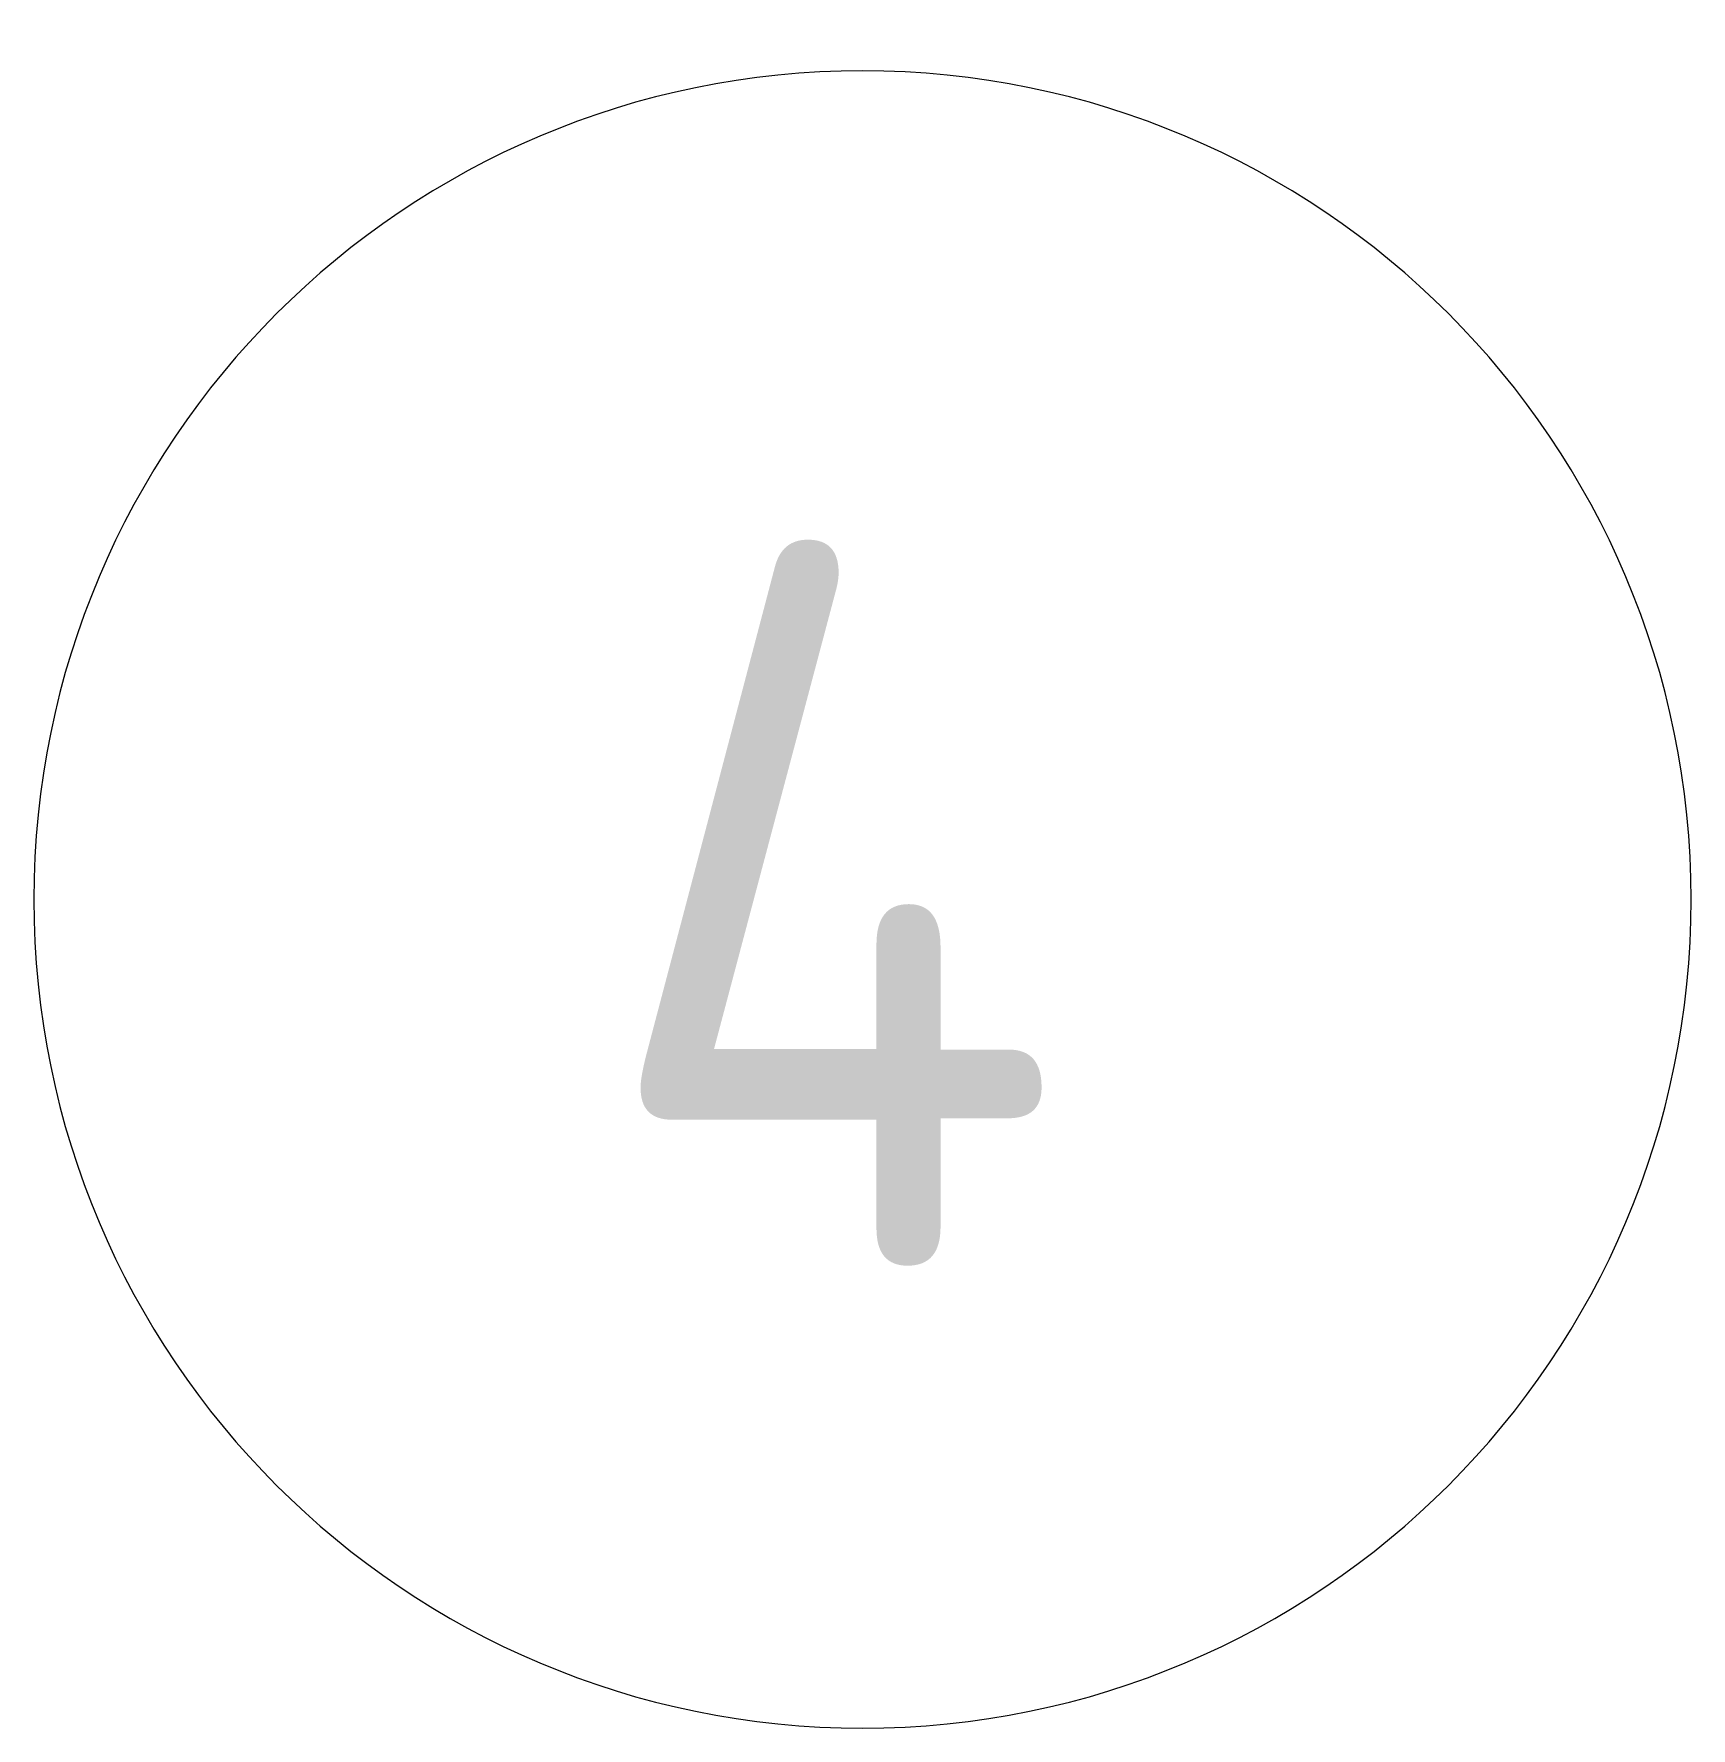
# Model space of a CAD drawing. Header units: millimetres. Extents: x -515342 to 330399, y -224905 to 507333.
# Drawn here: x -350185 to -349385, y 253112 to 253930 of the extents above; entities that cross this region are included whole.
import ezdxf

# ---------------------------------------------------------------- set-up
doc = ezdxf.new("R2010")
doc.units = ezdxf.units.MM
doc.layers.add('Оси', color=7, linetype='Continuous', lineweight=0)
doc.styles.add('GOST Common', font='', dxfattribs={"width": 0.9, "height": 350})
doc.styles.get('GOST Common').set_extended_font_data('GOST Common')

# ---------------------------------------------------------------- blocks, each defined once
blk = doc.blocks.new('Ось сетки - Круг_Ø8 мм-6577-О_АР_П_3__6_750_План 3 этажа')
at = {"layer": 'Оси'}
for start, end in [(360, 180), (180, 360)]:
    blk.add_arc((0, 0), 4, start, end, dxfattribs=at)

msp = doc.modelspace()

# ---------------------------------------------------------------- block references
at = {"layer": 'Оси', "xscale": 99.99999999999993, "yscale": 99.99999999999993, "zscale": 99.99999999999993}
msp.add_blockref('Ось сетки - Круг_Ø8 мм-6577-О_АР_П_3__6_750_План 3 этажа', (-349784.6354, 253512.2303), dxfattribs=at)

# ---------------------------------------------------------------- texts
at = {"layer": 'Оси', "insert": (-349913.266, 253684.7636), "char_height": 350, "width": 310.253062, "attachment_point": 1, "style": 'GOST Common'}
msp.add_mtext('\\fGOST Common|b0|i0|c204|p34|;\\W.9;4', dxfattribs=at)

doc.saveas('drawing.dxf')
